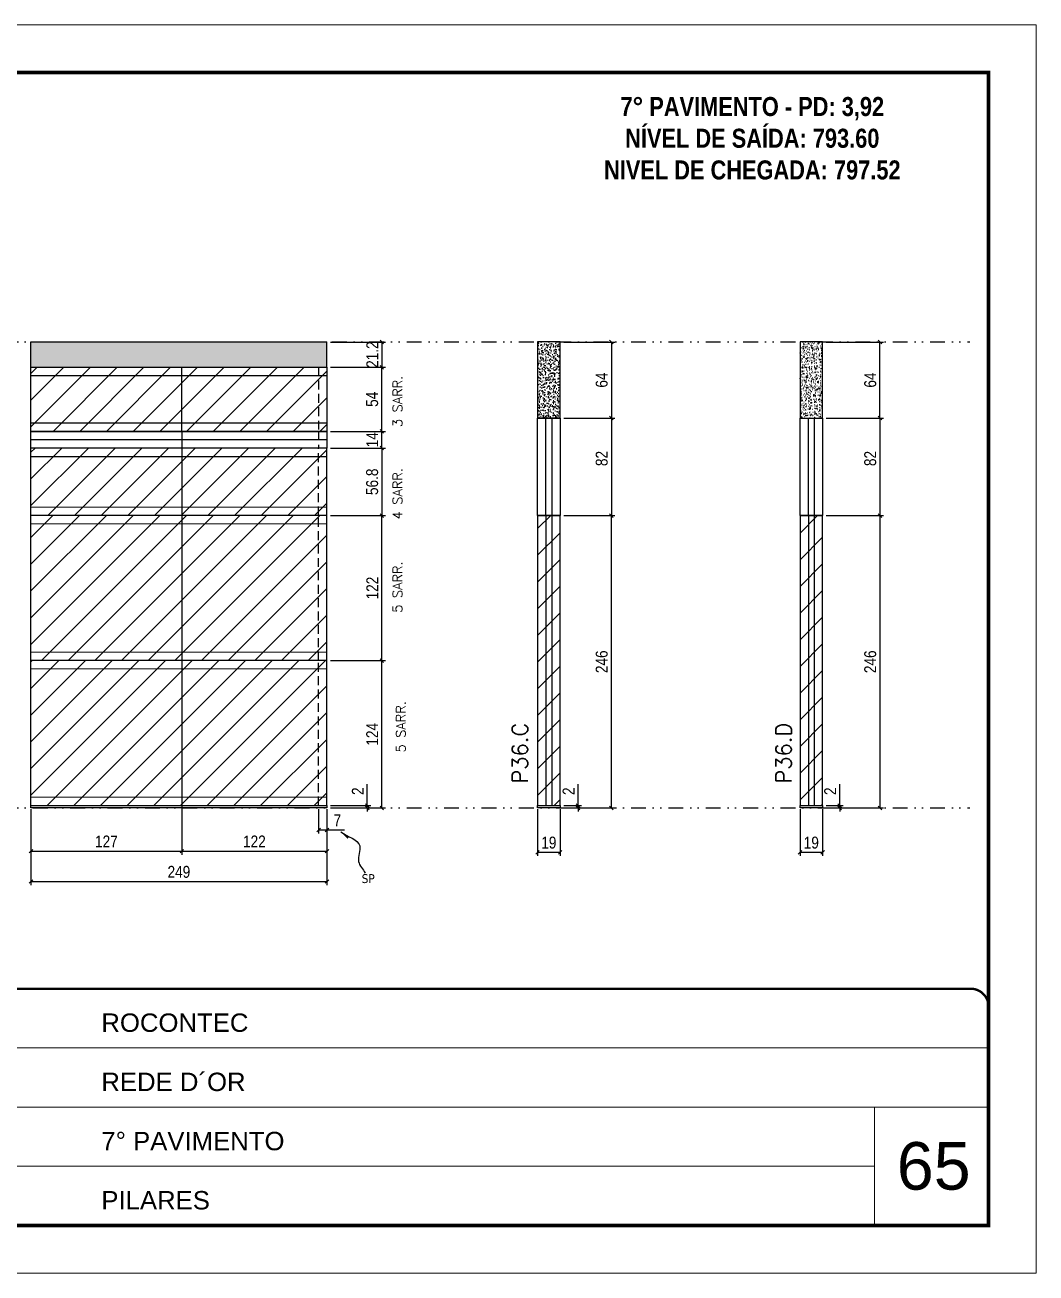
# Model space of a CAD drawing. Extents: x 28748 to 35002, y 14885 to 43501.
# Drawn here: x 29383 to 30233, y 24074 to 25124 of the extents above; entities that cross this region are included whole.
import ezdxf

# ---------------------------------------------------------------- set-up
doc = ezdxf.new("R2010")
doc.units = 0
for name, pattern in [('CONTINUO', [0]), ('DASHED', [0.75, 0.5, -0.25]), ('DIVIDE2', [0.625, 0.25, -0.125, 0, -0.125, 0, -0.125]), ('HIDDEN', [0.375, 0.25, -0.125])]:
    doc.linetypes.add(name, pattern=pattern)
for name, color, linetype, lineweight in [('CARIMBO', 255, 'Continuous', 9), ('Folhas', 255, 'Continuous', 9), ('Hachura', 251, 'Continuous', 9), ('Sarr 2.2x7', 40, 'Continuous', 9), ('SARRAFO DE PRESSAO', 251, 'DASHED', 9), ('Texto Seção', 7, 'Continuous', 15)]:
    doc.layers.add(name, color=color, linetype=linetype, lineweight=lineweight)
for name, color, linetype in [('COTA', 241, 'Continuous'), ('NOMENCLATURA', 7, 'Continuous'), ('Nível', 160, 'Continuous'), ('Painéis', 200, 'Continuous'), ('SARR_2.2x7', 40, 'Continuous'), ('Sarrafo de Pressão', 42, 'HIDDEN'), ('texto', 7, 'Continuous')]:
    doc.layers.add(name, color=color, linetype=linetype)
doc.styles.add('ARIAL', font='arial.ttf')
doc.styles.add('COTA TECNICA', font='techl___.ttf', dxfattribs={"height": 10})
doc.styles.add('COTA TECNICA-50', font='techl___.ttf', dxfattribs={"height": 10})
doc.styles.add('REGUA-120', font='ROMANS.shx', dxfattribs={"height": 15})
doc.styles.add('ROMANC', font='techb___.ttf', dxfattribs={"height": 2.5})
doc.styles.add('ROMANS', font='romans.shx')
doc.styles.get("Standard").update_dxf_attribs({"font": 'arial.ttf'})
doc.dimstyles.new('COTA PAINEL-50', dxfattribs={"dimtxt": 10, "dimasz": 3, "dimexe": 3, "dimexo": 3, "dimgap": 3, "dimtad": 1, "dimdec": 1, "dimzin": 12, "dimdsep": 46, "dimtxsty": 'COTA TECNICA-50', "dimblk1": 'OBLIQUE', "dimblk2": 'OBLIQUE', "dimsah": 1, "dimcen": 0.9, "dimclrd": 4, "dimclre": 4, "dimclrt": 240, "dimadec": 1, "dimazin": 3, "dimtfac": 1, "dimtdec": 1, "dimtmove": 0, "dimatfit": 3, "dimfxl": 1, "dimtolj": 1, "dimtzin": 12, "dimarcsym": 0})
doc.dimstyles.new('PAINEL', dxfattribs={"dimtxt": 10, "dimasz": 3, "dimexe": 3, "dimexo": 3, "dimgap": 3, "dimtad": 1, "dimdec": 1, "dimzin": 12, "dimdsep": 46, "dimtxsty": 'COTA TECNICA', "dimblk1": 'OBLIQUE', "dimblk2": 'OBLIQUE', "dimsah": 1, "dimcen": 0.9, "dimclrd": 4, "dimclre": 4, "dimclrt": 240, "dimadec": 1, "dimazin": 3, "dimtfac": 1, "dimtdec": 1, "dimtmove": 0, "dimatfit": 3, "dimfxl": 1, "dimtolj": 1, "dimtzin": 12, "dimarcsym": 0})
doc.dimstyles.get("Standard").update_dxf_attribs({"dimtxt": 0.18, "dimasz": 0.18, "dimexe": 0.18, "dimexo": 0.0625, "dimgap": 0.09, "dimtad": 0, "dimtih": 1, "dimtoh": 1, "dimdec": 4, "dimzin": 0, "dimdsep": 46, "dimtxsty": 'Standard', "dimcen": 0.09, "dimadec": 0, "dimazin": 0, "dimtfac": 1, "dimtdec": 4, "dimtofl": 0, "dimtmove": 0, "dimatfit": 3, "dimfxl": 1, "dimtolj": 1, "dimtzin": 0, "dimarcsym": 0})
pattern_1 = [(45, (22629.309, 32122.585), (-11.22532, 11.22532), [])]
pattern_2 = [(45, (22629.309, 32104.585), (-11.22532, 11.22532), [])]
pattern_3 = [(45, (-105043.37, -3225.212), (-11.2253202, 11.2253202), [])]

# ---------------------------------------------------------------- blocks, each defined once
blk = doc.blocks.new('9999999999')
at = {"color": 30, "linetype": 'CONTINUO'}
for p, q in [((98564.6, 34379.6), (99584, 34379.6)), ((98564.6, 34329.8), (99488, 34329.8)), ((99584, 34329.8), (99488, 34329.8)), ((99488, 34329.8), (99488, 34230.2)), ((98564.6, 34280), (99488, 34280))]:
    blk.add_line(p, q, dxfattribs=at)
at = {"color": 30, "linetype": 'CONTINUO', "const_width": 2}
blk.add_lwpolyline([(99584, 34230.2), (99584, 34414.4, 0.414214), (99569, 34429.4), (98229, 34429.4, 0.414214), (98214, 34414.4), (98214, 34245.2, 0.414214), (98229, 34230.2), (99584, 34230.2)], format="xyb", dxfattribs=at)
at = {"layer": 'Folhas'}
blk.add_lwpolyline([(98139, 34190.2), (99624, 34190.2), (99624, 35240.2), (98139, 35240.2)], close=True, dxfattribs=at)
at = {"layer": 'Folhas', "color": 30, "const_width": 3}
blk.add_lwpolyline([(98214, 34230.2), (99584, 34230.2), (99584, 35200.2), (98214, 35200.2)], close=True, dxfattribs=at)
at = {"color": 7, "linetype": 'Continuous', "ltscale": 5, "style": 'ARIAL'}
for s, height, p in [('ROCONTEC', 15.48, (98837.7, 34393.1)), ('REDE D´OR', 15.48, (98837.7, 34343.3)), ('7° PAVIMENTO', 15.483, (98837.7, 34293.5)), ('PILARES', 15.48, (98837.7, 34243.7))]:
    blk.add_text(s, height=height, dxfattribs=at).set_placement(p)
blk = doc.blocks.new('_Oblique')
at = {"color": 0, "linetype": 'ByBlock', "lineweight": -2}
blk.add_line((-0.5, -0.5), (0.5, 0.5), dxfattribs=at)
blk = doc.blocks.new('*D1234')
at = {"layer": 'COTA', "color": 4, "lineweight": -2, "transparency": 16777216}
for p, q in [((29387.8, 24463.8), (29387.8, 24399.9)), ((29636.8, 24463.8), (29636.8, 24399.9)), ((29387.8, 24402.9), (29636.8, 24402.9))]:
    blk.add_line(p, q, dxfattribs=at)
at = {"layer": 'Defpoints', "color": 0, "transparency": 16777216}
for p in [(29387.8, 24466.8), (29636.8, 24466.8), (29636.8, 24402.9)]:
    blk.add_point(p, dxfattribs=at)
at = {"layer": 'COTA', "color": 4, "lineweight": -2, "transparency": 16777216, "xscale": 3, "yscale": 3, "zscale": 3, "rotation": 180}
blk.add_blockref('_Oblique', (29387.8, 24402.9), dxfattribs=at)
at = {"layer": 'COTA', "color": 4, "lineweight": -2, "transparency": 16777216, "xscale": 3, "yscale": 3, "zscale": 3}
blk.add_blockref('_Oblique', (29636.8, 24402.9), dxfattribs=at)
at = {"layer": 'COTA', "color": 240, "transparency": 16777216, "insert": (29512.3, 24411), "char_height": 10, "attachment_point": 5, "style": 'COTA TECNICA'}
blk.add_mtext('\\A1;249', dxfattribs=at)
blk = doc.blocks.new('*D1235')
at = {"layer": 'COTA', "color": 4, "lineweight": -2, "transparency": 16777216}
for p, q in [((29629.8, 24463.8), (29629.8, 24443.3)), ((29636.8, 24461.8), (29636.8, 24443.3)), ((29629.8, 24446.3), (29636.8, 24446.3)), ((29636.8, 24446.3), (29651.5, 24446.3))]:
    blk.add_line(p, q, dxfattribs=at)
at = {"layer": 'Defpoints', "color": 0, "transparency": 16777216}
for p in [(29629.8, 24466.8), (29636.8, 24464.8), (29636.8, 24446.3)]:
    blk.add_point(p, dxfattribs=at)
at = {"layer": 'COTA', "color": 4, "lineweight": -2, "transparency": 16777216, "xscale": 3, "yscale": 3, "zscale": 3, "rotation": 180}
blk.add_blockref('_Oblique', (29629.8, 24446.3), dxfattribs=at)
at = {"layer": 'COTA', "color": 4, "lineweight": -2, "transparency": 16777216, "xscale": 3, "yscale": 3, "zscale": 3}
blk.add_blockref('_Oblique', (29636.8, 24446.3), dxfattribs=at)
at = {"layer": 'COTA', "color": 240, "transparency": 16777216, "insert": (29645.6, 24454.4), "char_height": 10, "attachment_point": 5, "style": 'COTA TECNICA-50'}
blk.add_mtext('\\A1;7', dxfattribs=at)
blk = doc.blocks.new('*D1236')
at = {"layer": 'COTA', "color": 4, "lineweight": -2, "transparency": 16777216}
for p, q in [((29639.8, 24588.8), (29686, 24588.8)), ((29683, 24464.8), (29683, 24588.8)), ((29639.8, 24464.8), (29686, 24464.8))]:
    blk.add_line(p, q, dxfattribs=at)
at = {"layer": 'Defpoints', "color": 0, "transparency": 16777216}
for p in [(29636.8, 24588.8), (29683, 24588.8), (29636.8, 24464.8)]:
    blk.add_point(p, dxfattribs=at)
at = {"layer": 'COTA', "color": 4, "lineweight": -2, "transparency": 16777216, "xscale": 3, "yscale": 3, "zscale": 3}
for p, rotation in [((29683, 24588.8), 90), ((29683, 24464.8), 270)]:
    blk.add_blockref('_Oblique', p, dxfattribs=dict(at, rotation=rotation))
at = {"layer": 'COTA', "color": 240, "transparency": 16777216, "insert": (29674.9, 24526.8), "char_height": 10, "attachment_point": 5, "rotation": 90, "style": 'COTA TECNICA-50'}
blk.add_mtext('\\A1;124', dxfattribs=at)
blk = doc.blocks.new('*D1272')
at = {"layer": 'COTA', "color": 4, "lineweight": -2, "transparency": 16777216}
for p, q in [((29670.8, 24466.8), (29670.8, 24484.9)), ((29639.8, 24466.8), (29673.8, 24466.8)), ((29670.8, 24464.8), (29670.8, 24466.8)), ((29639.8, 24464.8), (29673.8, 24464.8)), ((29670.8, 24464.8), (29670.8, 24461.8))]:
    blk.add_line(p, q, dxfattribs=at)
at = {"layer": 'Defpoints', "color": 0, "transparency": 16777216}
for p in [(29636.8, 24466.8), (29636.8, 24464.8), (29670.8, 24464.8)]:
    blk.add_point(p, dxfattribs=at)
at = {"layer": 'COTA', "color": 4, "lineweight": -2, "transparency": 16777216, "xscale": 3, "yscale": 3, "zscale": 3}
for p, rotation in [((29670.8, 24466.8), 270), ((29670.8, 24464.8), 90)]:
    blk.add_blockref('_Oblique', p, dxfattribs=dict(at, rotation=rotation))
at = {"layer": 'COTA', "color": 240, "transparency": 16777216, "insert": (29662.8, 24478.9), "char_height": 10, "attachment_point": 5, "rotation": 90, "style": 'COTA TECNICA-50'}
blk.add_mtext('\\A1;2', dxfattribs=at)
blk = doc.blocks.new('*D1273')
at = {"layer": 'COTA', "color": 4, "linetype": 'ByBlock', "lineweight": -2, "transparency": 16777216}
for p, q in [((29639.8, 24767.6), (29686, 24767.6)), ((29683, 24767.6), (29683, 24710.8)), ((29639.8, 24710.8), (29686, 24710.8))]:
    blk.add_line(p, q, dxfattribs=at)
at = {"layer": 'Defpoints', "color": 0, "linetype": 'ByBlock', "transparency": 16777216}
for p in [(29636.8, 24767.6), (29636.8, 24710.8), (29683, 24710.8)]:
    blk.add_point(p, dxfattribs=at)
at = {"layer": 'COTA', "color": 4, "linetype": 'ByBlock', "lineweight": -2, "transparency": 16777216, "xscale": 3, "yscale": 3, "zscale": 3}
for p, rotation in [((29683, 24767.6), 90), ((29683, 24710.8), 270)]:
    blk.add_blockref('_Oblique', p, dxfattribs=dict(at, rotation=rotation))
at = {"layer": 'COTA', "color": 240, "linetype": 'ByBlock', "transparency": 16777216, "insert": (29674.9, 24739.2), "char_height": 10, "attachment_point": 5, "rotation": 90, "style": 'COTA TECNICA'}
blk.add_mtext('\\A1;56.8', dxfattribs=at)
blk = doc.blocks.new('*D1274')
at = {"layer": 'COTA', "color": 4, "linetype": 'ByBlock', "lineweight": -2, "transparency": 16777216}
for p, q in [((29639.8, 24710.8), (29686, 24710.8)), ((29683, 24588.8), (29683, 24710.8)), ((29639.8, 24588.8), (29686, 24588.8))]:
    blk.add_line(p, q, dxfattribs=at)
at = {"layer": 'Defpoints', "color": 0, "linetype": 'ByBlock', "transparency": 16777216}
for p in [(29636.8, 24710.8), (29683, 24710.8), (29636.8, 24588.8)]:
    blk.add_point(p, dxfattribs=at)
at = {"layer": 'COTA', "color": 4, "linetype": 'ByBlock', "lineweight": -2, "transparency": 16777216, "xscale": 3, "yscale": 3, "zscale": 3}
for p, rotation in [((29683, 24710.8), 90), ((29683, 24588.8), 270)]:
    blk.add_blockref('_Oblique', p, dxfattribs=dict(at, rotation=rotation))
at = {"layer": 'COTA', "color": 240, "linetype": 'ByBlock', "transparency": 16777216, "insert": (29675, 24649.8), "char_height": 10, "attachment_point": 5, "rotation": 90, "style": 'COTA TECNICA'}
blk.add_mtext('\\A1;122', dxfattribs=at)
blk = doc.blocks.new('*D2029')
at = {"layer": 'COTA', "color": 4, "linetype": 'ByBlock', "lineweight": -2, "transparency": 16777216}
for p, q in [((29514.8, 24707.8), (29514.8, 24425.5)), ((29387.8, 24463.8), (29387.8, 24425.5)), ((29387.8, 24428.5), (29514.8, 24428.5))]:
    blk.add_line(p, q, dxfattribs=at)
at = {"layer": 'Defpoints', "color": 0, "linetype": 'ByBlock', "transparency": 16777216}
for p in [(29514.8, 24710.8), (29387.8, 24466.8), (29514.8, 24428.5)]:
    blk.add_point(p, dxfattribs=at)
at = {"layer": 'COTA', "color": 4, "linetype": 'ByBlock', "lineweight": -2, "transparency": 16777216, "xscale": 3, "yscale": 3, "zscale": 3, "rotation": 180}
blk.add_blockref('_Oblique', (29387.8, 24428.5), dxfattribs=at)
at = {"layer": 'COTA', "color": 4, "linetype": 'ByBlock', "lineweight": -2, "transparency": 16777216, "xscale": 3, "yscale": 3, "zscale": 3}
blk.add_blockref('_Oblique', (29514.8, 24428.5), dxfattribs=at)
at = {"layer": 'COTA', "color": 240, "linetype": 'ByBlock', "transparency": 16777216, "insert": (29451.3, 24436.6), "char_height": 10, "attachment_point": 5, "style": 'COTA TECNICA'}
blk.add_mtext('\\A1;127', dxfattribs=at)
blk = doc.blocks.new('*D2030')
at = {"layer": 'COTA', "color": 4, "linetype": 'ByBlock', "lineweight": -2, "transparency": 16777216}
for p, q in [((29514.8, 24707.8), (29514.8, 24425.5)), ((29636.8, 24461.8), (29636.8, 24425.5)), ((29514.8, 24428.5), (29636.8, 24428.5))]:
    blk.add_line(p, q, dxfattribs=at)
at = {"layer": 'Defpoints', "color": 0, "linetype": 'ByBlock', "transparency": 16777216}
for p in [(29514.8, 24710.8), (29636.8, 24464.8), (29636.8, 24428.5)]:
    blk.add_point(p, dxfattribs=at)
at = {"layer": 'COTA', "color": 4, "linetype": 'ByBlock', "lineweight": -2, "transparency": 16777216, "xscale": 3, "yscale": 3, "zscale": 3, "rotation": 180}
blk.add_blockref('_Oblique', (29514.8, 24428.5), dxfattribs=at)
at = {"layer": 'COTA', "color": 4, "linetype": 'ByBlock', "lineweight": -2, "transparency": 16777216, "xscale": 3, "yscale": 3, "zscale": 3}
blk.add_blockref('_Oblique', (29636.8, 24428.5), dxfattribs=at)
at = {"layer": 'COTA', "color": 240, "linetype": 'ByBlock', "transparency": 16777216, "insert": (29575.8, 24436.6), "char_height": 10, "attachment_point": 5, "style": 'COTA TECNICA'}
blk.add_mtext('\\A1;122', dxfattribs=at)
blk = doc.blocks.new('*D1275')
at = {"layer": 'COTA', "color": 4, "lineweight": -2, "transparency": 16777216}
for p, q in [((29814, 24463.8), (29814, 24424.5)), ((29833, 24463.8), (29833, 24424.5)), ((29814, 24427.5), (29833, 24427.5))]:
    blk.add_line(p, q, dxfattribs=at)
at = {"layer": 'Defpoints', "color": 0, "transparency": 16777216}
for p in [(29814, 24466.8), (29833, 24466.8), (29833, 24427.5)]:
    blk.add_point(p, dxfattribs=at)
at = {"layer": 'COTA', "color": 4, "lineweight": -2, "transparency": 16777216, "xscale": 3, "yscale": 3, "zscale": 3, "rotation": 180}
blk.add_blockref('_Oblique', (29814, 24427.5), dxfattribs=at)
at = {"layer": 'COTA', "color": 4, "lineweight": -2, "transparency": 16777216, "xscale": 3, "yscale": 3, "zscale": 3}
blk.add_blockref('_Oblique', (29833, 24427.5), dxfattribs=at)
at = {"layer": 'COTA', "color": 240, "transparency": 16777216, "insert": (29823.5, 24435.6), "char_height": 10, "attachment_point": 5, "style": 'COTA TECNICA'}
blk.add_mtext('\\A1;19', dxfattribs=at)
blk = doc.blocks.new('*D1276')
at = {"layer": 'COTA', "color": 4, "lineweight": -2, "transparency": 16777216}
for p, q in [((30034.8, 24463.8), (30034.8, 24424.5)), ((30053.8, 24463.8), (30053.8, 24424.5)), ((30034.8, 24427.5), (30053.8, 24427.5))]:
    blk.add_line(p, q, dxfattribs=at)
at = {"layer": 'Defpoints', "color": 0, "transparency": 16777216}
for p in [(30034.8, 24466.8), (30053.8, 24466.8), (30053.8, 24427.5)]:
    blk.add_point(p, dxfattribs=at)
at = {"layer": 'COTA', "color": 4, "lineweight": -2, "transparency": 16777216, "xscale": 3, "yscale": 3, "zscale": 3, "rotation": 180}
blk.add_blockref('_Oblique', (30034.8, 24427.5), dxfattribs=at)
at = {"layer": 'COTA', "color": 4, "lineweight": -2, "transparency": 16777216, "xscale": 3, "yscale": 3, "zscale": 3}
blk.add_blockref('_Oblique', (30053.8, 24427.5), dxfattribs=at)
at = {"layer": 'COTA', "color": 240, "transparency": 16777216, "insert": (30044.3, 24435.6), "char_height": 10, "attachment_point": 5, "style": 'COTA TECNICA'}
blk.add_mtext('\\A1;19', dxfattribs=at)
blk = doc.blocks.new('*D1277')
at = {"layer": 'COTA', "color": 4, "lineweight": -2, "transparency": 16777216}
for p, q in [((30056.8, 24710.8), (30105, 24710.8)), ((30102, 24710.8), (30102, 24464.8)), ((30056.8, 24464.8), (30105, 24464.8))]:
    blk.add_line(p, q, dxfattribs=at)
at = {"layer": 'Defpoints', "color": 0, "transparency": 16777216}
for p in [(30053.8, 24710.8), (30053.8, 24464.8), (30102, 24464.8)]:
    blk.add_point(p, dxfattribs=at)
at = {"layer": 'COTA', "color": 4, "lineweight": -2, "transparency": 16777216, "xscale": 3, "yscale": 3, "zscale": 3}
for p, rotation in [((30102, 24710.8), 90), ((30102, 24464.8), 270)]:
    blk.add_blockref('_Oblique', p, dxfattribs=dict(at, rotation=rotation))
at = {"layer": 'COTA', "color": 240, "transparency": 16777216, "insert": (30093.9, 24587.8), "char_height": 10, "attachment_point": 5, "rotation": 90, "style": 'COTA TECNICA'}
blk.add_mtext('\\A1;246', dxfattribs=at)
blk = doc.blocks.new('*D1278')
at = {"layer": 'COTA', "color": 4, "lineweight": -2, "transparency": 16777216}
for p, q in [((30056.8, 24856.8), (30105, 24856.8)), ((30102, 24792.8), (30102, 24856.8)), ((30056.8, 24792.8), (30105, 24792.8))]:
    blk.add_line(p, q, dxfattribs=at)
at = {"layer": 'Defpoints', "color": 0, "transparency": 16777216}
for p in [(30053.8, 24856.8), (30102, 24856.8), (30053.8, 24792.8)]:
    blk.add_point(p, dxfattribs=at)
at = {"layer": 'COTA', "color": 4, "lineweight": -2, "transparency": 16777216, "xscale": 3, "yscale": 3, "zscale": 3}
for p, rotation in [((30102, 24856.8), 90), ((30102, 24792.8), 270)]:
    blk.add_blockref('_Oblique', p, dxfattribs=dict(at, rotation=rotation))
at = {"layer": 'COTA', "color": 240, "transparency": 16777216, "insert": (30093.9, 24824.8), "char_height": 10, "attachment_point": 5, "rotation": 90, "style": 'COTA TECNICA'}
blk.add_mtext('\\A1;64', dxfattribs=at)
blk = doc.blocks.new('*D1279')
at = {"layer": 'COTA', "color": 4, "lineweight": -2, "transparency": 16777216}
for p, q in [((29836, 24710.8), (29879.1, 24710.8)), ((29876.1, 24464.8), (29876.1, 24710.8)), ((29836, 24464.8), (29879.1, 24464.8))]:
    blk.add_line(p, q, dxfattribs=at)
at = {"layer": 'Defpoints', "color": 0, "transparency": 16777216}
for p in [(29833, 24710.8), (29876.1, 24710.8), (29833, 24464.8)]:
    blk.add_point(p, dxfattribs=at)
at = {"layer": 'COTA', "color": 4, "lineweight": -2, "transparency": 16777216, "xscale": 3, "yscale": 3, "zscale": 3}
for p, rotation in [((29876.1, 24710.8), 90), ((29876.1, 24464.8), 270)]:
    blk.add_blockref('_Oblique', p, dxfattribs=dict(at, rotation=rotation))
at = {"layer": 'COTA', "color": 240, "transparency": 16777216, "insert": (29868, 24587.8), "char_height": 10, "attachment_point": 5, "rotation": 90, "style": 'COTA TECNICA'}
blk.add_mtext('\\A1;246', dxfattribs=at)
blk = doc.blocks.new('*D1280')
at = {"layer": 'COTA', "color": 4, "lineweight": -2, "transparency": 16777216}
for p, q in [((29848.1, 24466.8), (29848.1, 24484.9)), ((29836, 24466.8), (29851.1, 24466.8)), ((29848.1, 24464.8), (29848.1, 24466.8)), ((29836, 24464.8), (29851.1, 24464.8)), ((29848.1, 24464.8), (29848.1, 24461.8))]:
    blk.add_line(p, q, dxfattribs=at)
at = {"layer": 'Defpoints', "color": 0, "transparency": 16777216}
for p in [(29833, 24466.8), (29848.1, 24466.8), (29833, 24464.8)]:
    blk.add_point(p, dxfattribs=at)
at = {"layer": 'COTA', "color": 4, "lineweight": -2, "transparency": 16777216, "xscale": 3, "yscale": 3, "zscale": 3}
for p, rotation in [((29848.1, 24466.8), 270), ((29848.1, 24464.8), 90)]:
    blk.add_blockref('_Oblique', p, dxfattribs=dict(at, rotation=rotation))
at = {"layer": 'COTA', "color": 240, "transparency": 16777216, "insert": (29840.1, 24478.9), "char_height": 10, "attachment_point": 5, "rotation": 90, "style": 'COTA TECNICA-50'}
blk.add_mtext('\\A1;2', dxfattribs=at)
blk = doc.blocks.new('*D2031')
at = {"layer": 'COTA', "color": 4, "linetype": 'ByBlock', "lineweight": -2, "transparency": 16777216}
for p, q in [((29836, 24856.8), (29879.1, 24856.8)), ((29876.1, 24856.8), (29876.1, 24792.8)), ((29836, 24792.8), (29879.1, 24792.8))]:
    blk.add_line(p, q, dxfattribs=at)
at = {"layer": 'Defpoints', "color": 0, "linetype": 'ByBlock', "transparency": 16777216}
for p in [(29833, 24856.8), (29833, 24792.8), (29876.1, 24792.8)]:
    blk.add_point(p, dxfattribs=at)
at = {"layer": 'COTA', "color": 4, "linetype": 'ByBlock', "lineweight": -2, "transparency": 16777216, "xscale": 3, "yscale": 3, "zscale": 3}
for p, rotation in [((29876.1, 24856.8), 90), ((29876.1, 24792.8), 270)]:
    blk.add_blockref('_Oblique', p, dxfattribs=dict(at, rotation=rotation))
at = {"layer": 'COTA', "color": 240, "linetype": 'ByBlock', "transparency": 16777216, "insert": (29868, 24824.8), "char_height": 10, "attachment_point": 5, "rotation": 90, "style": 'COTA TECNICA'}
blk.add_mtext('\\A1;64', dxfattribs=at)
blk = doc.blocks.new('*D2032')
at = {"layer": 'COTA', "color": 4, "linetype": 'ByBlock', "lineweight": -2, "transparency": 16777216}
for p, q in [((30068.2, 24466.8), (30068.2, 24484.9)), ((30056.8, 24466.8), (30071.2, 24466.8)), ((30068.2, 24464.8), (30068.2, 24466.8)), ((30056.8, 24464.8), (30071.2, 24464.8)), ((30068.2, 24464.8), (30068.2, 24461.8))]:
    blk.add_line(p, q, dxfattribs=at)
at = {"layer": 'Defpoints', "color": 0, "linetype": 'ByBlock', "transparency": 16777216}
for p in [(30053.8, 24466.8), (30068.2, 24466.8), (30053.8, 24464.8)]:
    blk.add_point(p, dxfattribs=at)
at = {"layer": 'COTA', "color": 4, "linetype": 'ByBlock', "lineweight": -2, "transparency": 16777216, "xscale": 3, "yscale": 3, "zscale": 3}
for p, rotation in [((30068.2, 24466.8), 270), ((30068.2, 24464.8), 90)]:
    blk.add_blockref('_Oblique', p, dxfattribs=dict(at, rotation=rotation))
at = {"layer": 'COTA', "color": 240, "linetype": 'ByBlock', "transparency": 16777216, "insert": (30060.2, 24478.9), "char_height": 10, "attachment_point": 5, "rotation": 90, "style": 'COTA TECNICA'}
blk.add_mtext('\\A1;2', dxfattribs=at)
blk = doc.blocks.new('*D1980')
at = {"layer": 'COTA', "color": 4, "linetype": 'ByBlock', "lineweight": -2, "transparency": 16777216}
for p, q in [((29639.8, 24856.8), (29686, 24856.8)), ((29683, 24856.8), (29683, 24835.6)), ((29639.8, 24835.6), (29686, 24835.6))]:
    blk.add_line(p, q, dxfattribs=at)
at = {"layer": 'Defpoints', "color": 0, "linetype": 'ByBlock', "transparency": 16777216}
for p in [(29636.8, 24856.8), (29636.8, 24835.6), (29683, 24835.6)]:
    blk.add_point(p, dxfattribs=at)
at = {"layer": 'COTA', "color": 4, "linetype": 'ByBlock', "lineweight": -2, "transparency": 16777216, "xscale": 3, "yscale": 3, "zscale": 3}
for p, rotation in [((29683, 24856.8), 90), ((29683, 24835.6), 270)]:
    blk.add_blockref('_Oblique', p, dxfattribs=dict(at, rotation=rotation))
at = {"layer": 'COTA', "color": 240, "linetype": 'ByBlock', "transparency": 16777216, "insert": (29675, 24846.2), "char_height": 10, "attachment_point": 5, "rotation": 90, "style": 'COTA TECNICA'}
blk.add_mtext('\\A1;21.2', dxfattribs=at)
blk = doc.blocks.new('*D1224')
at = {"layer": 'COTA', "color": 4, "lineweight": -2, "transparency": 16777216}
for p, q in [((29836, 24792.8), (29879.1, 24792.8)), ((29876.1, 24792.8), (29876.1, 24710.8)), ((29836, 24710.8), (29879.1, 24710.8))]:
    blk.add_line(p, q, dxfattribs=at)
at = {"layer": 'Defpoints', "color": 0, "transparency": 16777216}
for p in [(29833, 24792.8), (29833, 24710.8), (29876.1, 24710.8)]:
    blk.add_point(p, dxfattribs=at)
at = {"layer": 'COTA', "color": 4, "lineweight": -2, "transparency": 16777216, "xscale": 3, "yscale": 3, "zscale": 3}
for p, rotation in [((29876.1, 24792.8), 90), ((29876.1, 24710.8), 270)]:
    blk.add_blockref('_Oblique', p, dxfattribs=dict(at, rotation=rotation))
at = {"layer": 'COTA', "color": 240, "transparency": 16777216, "insert": (29868, 24758.8), "char_height": 10, "attachment_point": 5, "rotation": 90, "style": 'COTA TECNICA'}
blk.add_mtext('\\A1;82', dxfattribs=at)
blk = doc.blocks.new('*D1984')
at = {"layer": 'COTA', "color": 4, "lineweight": -2, "transparency": 16777216}
for p, q in [((30056.8, 24792.8), (30105, 24792.8)), ((30102, 24792.8), (30102, 24710.8)), ((30056.8, 24710.8), (30105, 24710.8))]:
    blk.add_line(p, q, dxfattribs=at)
at = {"layer": 'Defpoints', "color": 0, "transparency": 16777216}
for p in [(30053.8, 24792.8), (30053.8, 24710.8), (30102, 24710.8)]:
    blk.add_point(p, dxfattribs=at)
at = {"layer": 'COTA', "color": 4, "lineweight": -2, "transparency": 16777216, "xscale": 3, "yscale": 3, "zscale": 3}
for p, rotation in [((30102, 24792.8), 90), ((30102, 24710.8), 270)]:
    blk.add_blockref('_Oblique', p, dxfattribs=dict(at, rotation=rotation))
at = {"layer": 'COTA', "color": 240, "transparency": 16777216, "insert": (30093.9, 24758.8), "char_height": 10, "attachment_point": 5, "rotation": 90, "style": 'COTA TECNICA'}
blk.add_mtext('\\A1;82', dxfattribs=at)
blk = doc.blocks.new('*D2401')
at = {"layer": 'COTA', "color": 4, "lineweight": -2, "transparency": 16777216}
for p, q in [((29639.8, 24835.6), (29686, 24835.6)), ((29683, 24781.6), (29683, 24835.6)), ((29639.8, 24781.6), (29686, 24781.6))]:
    blk.add_line(p, q, dxfattribs=at)
at = {"layer": 'Defpoints', "color": 0, "transparency": 16777216}
for p in [(29636.8, 24835.6), (29683, 24835.6), (29636.8, 24781.6)]:
    blk.add_point(p, dxfattribs=at)
at = {"layer": 'COTA', "color": 4, "lineweight": -2, "transparency": 16777216, "xscale": 3, "yscale": 3, "zscale": 3}
for p, rotation in [((29683, 24835.6), 90), ((29683, 24781.6), 270)]:
    blk.add_blockref('_Oblique', p, dxfattribs=dict(at, rotation=rotation))
at = {"layer": 'COTA', "color": 240, "transparency": 16777216, "insert": (29674.9, 24808.6), "char_height": 10, "attachment_point": 5, "rotation": 90, "style": 'COTA TECNICA'}
blk.add_mtext('\\A1;54', dxfattribs=at)
blk = doc.blocks.new('*D2597')
at = {"layer": 'COTA', "color": 4, "lineweight": -2, "transparency": 16777216}
for p, q in [((29639.8, 24781.6), (29686, 24781.6)), ((29683, 24767.6), (29683, 24781.6)), ((29639.8, 24767.6), (29686, 24767.6))]:
    blk.add_line(p, q, dxfattribs=at)
at = {"layer": 'Defpoints', "color": 0, "transparency": 16777216}
for p in [(29636.8, 24781.6), (29683, 24781.6), (29636.8, 24767.6)]:
    blk.add_point(p, dxfattribs=at)
at = {"layer": 'COTA', "color": 4, "lineweight": -2, "transparency": 16777216, "xscale": 3, "yscale": 3, "zscale": 3}
for p, rotation in [((29683, 24781.6), 90), ((29683, 24767.6), 270)]:
    blk.add_blockref('_Oblique', p, dxfattribs=dict(at, rotation=rotation))
at = {"layer": 'COTA', "color": 240, "transparency": 16777216, "insert": (29674.9, 24774.6), "char_height": 10, "attachment_point": 5, "rotation": 90, "style": 'COTA TECNICA'}
blk.add_mtext('\\A1;14', dxfattribs=at)

msp = doc.modelspace()

# ---------------------------------------------------------------- hatches: boundary and pattern name
at = {"layer": 'COTA', "linetype": 'ByBlock'}
h = msp.add_hatch(dxfattribs=at)
h.set_pattern_fill('AR-CONC', color=256, scale=0.03)
h.set_pattern_definition([(50, (22615.8086, 35600.31), (5.46554, -0.4781726), [0.5715, -6.2865]), (355, (22615.8086, 35600.31), (-1.0573026, 5.7317054), [0.4572, -5.0292175]), (100.451445, (22616.264, 35600.2703), (4.4082374, 5.2535326), [0.4857003, -5.3427073]), (46.1842, (22615.8086, 35601.834), (8.1323712, -1.26127), [0.85725, -9.42975]), (96.63556, (22616.486, 35601.729), (7.122124, 7.4227837), [0.7285507, -8.014068]), (351.18415, (22615.809, 35601.834), (7.122124, 7.422784), [0.685799, -7.543792]), (21, (22616.5706, 35601.453), (4.5484317, -3.067956), [0.5715, -6.2865]), (326, (22616.5706, 35601.453), (1.8540609, 5.525639), [0.4572, -5.0292]), (71.451445, (22616.9496, 35601.1975), (6.4024926, 2.457683), [0.4857003, -5.3426981]), (37.5, (22615.8086, 35600.3102), (0.0926581, 2.53665117), [0, -4.96824, 0, -5.1054, 0, -5.04825]), (7.5, (22615.8086, 35600.3102), (2.0045899, 3.00541724), [0, -2.91084, 0, -4.85394, 0, -1.92405]), (327.5, (22614.1093, 35600.3102), (4.06771786, -0.17186232), [0, -1.905, 0, -5.9436, 0, -7.8867]), (317.5, (22613.3473, 35600.31), (4.4438754, 0.7627947), [0, -2.4765, 0, -3.94716, 0, -5.6007])])
h.paths.add_polyline_path([(29387.78, 24856.83), (29387.78, 24835.63), (29636.78, 24835.63), (29636.78, 24856.83)])
h = msp.add_hatch(dxfattribs=at)
h.set_pattern_fill('AR-CONC', color=256, scale=0.03)
h.set_pattern_definition([(50, (-101917.058, -3219.212), (5.46554007, -0.47817257), [0.5715, -6.2865]), (355, (-101917.058, -3219.212), (-1.05730264, 5.73170536), [0.4572, -5.02921753]), (100.4514447, (-101916.6025, -3219.2517), (4.40823741, 5.25353256), [0.48570026, -5.34270734]), (46.1842, (-101917.058, -3217.688), (8.13237123, -1.26126984), [0.85725, -9.42975]), (96.6355576, (-101916.38, -3217.793), (7.122124, 7.42278374), [0.7285507, -8.01406824]), (351.184151, (-101917.058, -3217.688), (7.122124, 7.42278374), [0.685799, -7.54379196]), (21, (-101916.296, -3218.069), (4.54843174, -3.06795595), [0.5715, -6.2865]), (326, (-101916.296, -3218.069), (1.85406085, 5.52563898), [0.4572, -5.0292]), (71.451445, (-101915.917, -3218.3245), (6.40249258, 2.45768307), [0.48570026, -5.34269813]), (37.5, (-101917.058, -3219.2119), (0.092658098, 2.536651166), [0, -4.96824, 0, -5.1054, 0, -5.04825]), (7.5, (-101917.058, -3219.212), (2.004589875, 3.005417245), [0, -2.91084, 0, -4.85394, 0, -1.92405]), (327.5, (-101918.7572, -3219.2119), (4.067717855, -0.17186232), [0, -1.905, 0, -5.9436, 0, -7.8867]), (317.5, (-101919.5192, -3219.212), (4.44387544, 0.76279473), [0, -2.4765, 0, -3.94716, 0, -5.6007])])
h.paths.add_polyline_path([(29814.04, 24792.83), (29833.04, 24792.83), (29833.04, 24856.83), (29814.04, 24856.83)])
h = msp.add_hatch(dxfattribs=at)
h.set_pattern_fill('AR-CONC', color=256, scale=0.03)
h.set_pattern_definition([(50, (-101879.443, -3210.212), (5.46554007, -0.47817257), [0.5715, -6.2865]), (355, (-101879.443, -3210.212), (-1.05730264, 5.73170536), [0.4572, -5.02921753]), (100.4514447, (-101878.9877, -3210.2517), (4.40823741, 5.25353256), [0.48570026, -5.34270734]), (46.1842, (-101879.443, -3208.688), (8.13237123, -1.26126984), [0.85725, -9.42975]), (96.6355576, (-101878.7654, -3208.793), (7.122124, 7.42278374), [0.7285507, -8.01406824]), (351.184151, (-101879.443, -3208.688), (7.122124, 7.42278374), [0.685799, -7.54379196]), (21, (-101878.681, -3209.069), (4.54843174, -3.06795595), [0.5715, -6.2865]), (326, (-101878.681, -3209.069), (1.85406085, 5.52563898), [0.4572, -5.0292]), (71.451445, (-101878.302, -3209.3245), (6.40249258, 2.45768307), [0.48570026, -5.34269813]), (37.5, (-101879.4431, -3210.2119), (0.092658098, 2.536651166), [0, -4.96824, 0, -5.1054, 0, -5.04825]), (7.5, (-101879.443, -3210.212), (2.004589875, 3.005417245), [0, -2.91084, 0, -4.85394, 0, -1.92405]), (327.5, (-101881.1424, -3210.2119), (4.067717855, -0.17186232), [0, -1.905, 0, -5.9436, 0, -7.8867]), (317.5, (-101881.9044, -3210.212), (4.44387544, 0.76279473), [0, -2.4765, 0, -3.94716, 0, -5.6007])])
h.paths.add_polyline_path([(30034.83, 24792.83), (30053.83, 24792.83), (30053.83, 24856.83), (30034.83, 24856.83)])
at = {"layer": 'Hachura'}
h = msp.add_hatch(dxfattribs=at)
h.set_pattern_fill('ANSI31', color=256, scale=5)
h.paths.add_polyline_path([(29514.78, 24835.63), (29387.78, 24835.63), (29387.78, 24781.63), (29514.78, 24781.63)])
h = msp.add_hatch(dxfattribs=at)
h.set_pattern_fill('ANSI31', color=256, scale=5)
h.paths.add_polyline_path([(29636.78, 24835.63), (29514.78, 24835.63), (29514.78, 24781.63), (29636.78, 24781.63)])
at = {"layer": 'Hachura', "linetype": 'ByBlock'}
h = msp.add_hatch(dxfattribs=at)
h.set_pattern_fill('ANSI31', color=256, scale=5)
h.set_pattern_definition(pattern_2)
h.paths.add_polyline_path([(29514.78, 24710.83), (29514.78, 24767.63), (29387.78, 24767.63), (29387.78, 24710.83)])
h = msp.add_hatch(dxfattribs=at)
h.set_pattern_fill('ANSI31', color=256, scale=5)
h.set_pattern_definition(pattern_2)
h.paths.add_polyline_path([(29636.78, 24710.83), (29636.78, 24767.63), (29514.78, 24767.63), (29514.78, 24710.83)])
h = msp.add_hatch(dxfattribs=at)
h.set_pattern_fill('ANSI31', color=256, scale=5)
h.set_pattern_definition(pattern_1)
h.paths.add_polyline_path([(29514.78, 24710.83), (29387.78, 24710.83), (29387.78, 24588.83), (29514.78, 24588.83)])
h = msp.add_hatch(dxfattribs=at)
h.set_pattern_fill('ANSI31', color=256, scale=5)
h.set_pattern_definition(pattern_1)
h.paths.add_polyline_path([(29514.78, 24710.83), (29514.78, 24588.83), (29636.78, 24588.83), (29636.78, 24710.83)])
h = msp.add_hatch(dxfattribs=at)
h.set_pattern_fill('ANSI31', color=256, scale=5)
h.set_pattern_definition(pattern_3)
h.paths.add_polyline_path([(29833.04, 24710.83), (29814.04, 24710.83), (29814.04, 24466.83), (29833.04, 24466.83)])
h = msp.add_hatch(dxfattribs=at)
h.set_pattern_fill('ANSI31', color=256, scale=5)
h.set_pattern_definition(pattern_3)
h.paths.add_polyline_path([(30053.83, 24710.83), (30034.83, 24710.83), (30034.83, 24466.83), (30053.83, 24466.83)])
h = msp.add_hatch(dxfattribs=at)
h.set_pattern_fill('ANSI31', color=256, scale=5)
h.set_pattern_definition(pattern_3)
h.paths.add_polyline_path([(29514.78, 24588.83), (29387.78, 24588.83), (29387.78, 24466.83), (29514.78, 24466.83)])
h = msp.add_hatch(dxfattribs=at)
h.set_pattern_fill('ANSI31', color=256, scale=5)
h.set_pattern_definition(pattern_3)
h.paths.add_polyline_path([(29514.78, 24588.83), (29514.78, 24466.83), (29636.78, 24466.83), (29636.78, 24588.83)])

# ---------------------------------------------------------------- linework, layer by layer
at = {"layer": 'COTA', "linetype": 'ByBlock'}
for p, q in [((29387.78, 24856.83), (29636.78, 24856.83)), ((29387.78, 24835.63), (29387.78, 24856.83)), ((29636.78, 24835.63), (29636.78, 24856.83))]:
    msp.add_line(p, q, dxfattribs=at)
for points in [[(29814.04, 24792.83), (29833.04, 24792.83), (29833.04, 24856.83), (29814.04, 24856.83)], [(30034.83, 24792.83), (30053.83, 24792.83), (30053.83, 24856.83), (30034.83, 24856.83)]]:
    msp.add_lwpolyline(points, close=True, dxfattribs=at)
at = {"layer": 'Nível', "color": 4, "linetype": 'DIVIDE2', "ltscale": 50}
for p, q in [((28823.34, 24856.83), (30177.63, 24856.83)), ((28823.34, 24464.83), (30177.63, 24464.83))]:
    msp.add_line(p, q, dxfattribs=at)
at = {"layer": 'Painéis'}
for p, q in [((29387.78, 24835.63), (29636.78, 24835.63)), ((29387.78, 24781.63), (29387.78, 24835.63)), ((29514.78, 24781.63), (29514.78, 24835.63)), ((29636.78, 24835.63), (29636.78, 24781.63)), ((29814.04, 24792.83), (29833.04, 24792.83)), ((29814.04, 24710.83), (29814.04, 24792.83)), ((29814.04, 24792.83), (29833.04, 24792.83)), ((29833.04, 24792.83), (29814.04, 24792.83)), ((29833.04, 24792.83), (29833.04, 24710.83)), ((30034.83, 24792.83), (30053.83, 24792.83)), ((30034.83, 24710.83), (30034.83, 24792.83)), ((30034.83, 24792.83), (30053.83, 24792.83)), ((30053.83, 24792.83), (30053.83, 24710.83)), ((29387.78, 24781.63), (29636.78, 24781.63)), ((29636.78, 24781.63), (29387.78, 24781.63)), ((29514.78, 24781.63), (29514.78, 24767.63)), ((29387.78, 24710.83), (29387.78, 24767.63)), ((29514.78, 24767.63), (29514.78, 24710.83)), ((29636.78, 24710.83), (29636.78, 24767.63)), ((29387.78, 24740.83), (29387.78, 24740.83)), ((29636.78, 24746.83), (29636.78, 24746.83)), ((29636.78, 24710.83), (29387.78, 24710.83)), ((29387.78, 24466.83), (29387.78, 24710.83)), ((29636.78, 24710.83), (29387.78, 24710.83)), ((29514.78, 24710.83), (29514.78, 24466.83)), ((29636.78, 24466.83), (29636.78, 24710.83)), ((29833.04, 24710.83), (29814.04, 24710.83)), ((30053.83, 24710.83), (30034.83, 24710.83)), ((30034.83, 24710.83), (30034.83, 24466.83)), ((30034.83, 24710.83), (30053.83, 24710.83)), ((30053.83, 24710.83), (30034.83, 24710.83)), ((30053.83, 24466.83), (30053.83, 24710.83)), ((29636.78, 24588.83), (29387.78, 24588.83)), ((29387.78, 24466.83), (29636.78, 24466.83)), ((30034.83, 24466.83), (30053.83, 24466.83)), ((30034.83, 24466.83), (30053.83, 24466.83)), ((30034.83, 24464.83), (30034.83, 24466.83)), ((30053.83, 24466.83), (30053.83, 24464.83)), ((30053.83, 24464.83), (30034.83, 24464.83))]:
    msp.add_line(p, q, dxfattribs=at)
for points in [[(29387.78, 24781.63), (29636.78, 24781.63), (29636.78, 24767.63), (29387.78, 24767.63)], [(29814.04, 24466.83), (29833.04, 24466.83), (29833.04, 24710.83), (29814.04, 24710.83)], [(29814.04, 24710.83), (29833.04, 24710.83), (29833.04, 24710.83), (29814.04, 24710.83)], [(29387.78, 24466.83), (29636.78, 24466.83), (29636.78, 24464.83), (29387.78, 24464.83)], [(29814.04, 24466.83), (29833.04, 24466.83), (29833.04, 24464.83), (29814.04, 24464.83)]]:
    msp.add_lwpolyline(points, close=True, dxfattribs=at)
at = {"layer": 'Sarr 2.2x7'}
for p, q in [((29636.78, 24717.83), (29387.78, 24717.83)), ((29636.78, 24703.83), (29387.78, 24703.83)), ((29636.78, 24595.83), (29387.78, 24595.83)), ((29636.78, 24581.83), (29387.78, 24581.83)), ((29636.78, 24473.83), (29387.78, 24473.83)), ((29636.78, 24466.83), (29387.78, 24466.83))]:
    msp.add_line(p, q, dxfattribs=at)
at = {"layer": 'Sarr 2.2x7', "linetype": 'Continuous'}
for p, q in [((29387.78, 24588.83), (29387.78, 24595.83)), ((29387.78, 24466.83), (29387.78, 24473.83)), ((29636.78, 24466.83), (29636.78, 24473.83))]:
    msp.add_line(p, q, dxfattribs=at)
at = {"layer": 'SARR_2.2x7'}
for p, q in [((29387.78, 24828.63), (29636.78, 24828.63)), ((29821.04, 24710.83), (29821.04, 24792.83)), ((29826.04, 24792.83), (29826.04, 24710.83)), ((30041.83, 24710.83), (30041.83, 24792.83)), ((30046.83, 24792.83), (30046.83, 24710.83)), ((29636.78, 24788.63), (29387.78, 24788.63)), ((29636.78, 24774.63), (29387.78, 24774.63)), ((29387.78, 24760.63), (29636.78, 24760.63)), ((29821.04, 24710.83), (29821.04, 24466.83)), ((29826.04, 24710.83), (29826.04, 24466.83)), ((30041.83, 24710.83), (30041.83, 24466.83)), ((30046.83, 24710.83), (30046.83, 24466.83))]:
    msp.add_line(p, q, dxfattribs=at)
at = {"layer": 'Sarrafo de Pressão', "ltscale": 30}
for p, q in [((29629.78, 24835.63), (29629.78, 24781.63)), ((29629.78, 24781.63), (29629.78, 24767.63)), ((29629.78, 24710.83), (29629.78, 24767.63)), ((29629.78, 24588.83), (29629.78, 24710.83)), ((29629.78, 24466.83), (29629.78, 24588.83))]:
    msp.add_line(p, q, dxfattribs=at)

# ---------------------------------------------------------------- block references
at = {"layer": 'SARRAFO DE PRESSAO', "color": 6, "linetype": 'ByBlock'}
msp.add_blockref('9999999999', (-69390.64, -10116.66), dxfattribs=at)

# ---------------------------------------------------------------- texts
at = {"layer": 'CARIMBO', "style": 'ARIAL'}
msp.add_text('65', height=40, dxfattribs=at).set_placement((30116.2, 24143.69))
at = {"layer": 'NOMENCLATURA', "color": 2, "insert": (29994.67, 25089.6), "char_height": 16, "attachment_point": 2, "style": 'ROMANC'}
msp.add_mtext_dynamic_manual_height_columns('\\P7° PAVIMENTO - PD: 3,92\\PNÍVEL DE SAÍDA: 793.60\\PNIVEL DE CHEGADA: 797.52', width=300.2766, gutter_width=1, heights=[0], dxfattribs=at)
at = {"layer": 'texto', "color": 0, "insert": (29671.55, 24405.33), "char_height": 7.5, "attachment_point": 5}
msp.add_mtext('{\\fTahoma|b0|i0|c0|p34;\\C4;SP}', dxfattribs=at)
at = {"layer": 'Texto Seção', "linetype": 'Continuous', "style": 'ROMANS'}
for s, p in [('3 SARR.', (29700.22, 24785.24)), ('4 SARR.', (29700.22, 24707.57)), ('5 SARR.', (29700.22, 24629.05)), ('5 SARR.', (29702.93, 24511.45))]:
    msp.add_text(s, height=8, rotation=90, dxfattribs=at).set_placement(p)
at = {"layer": 'Texto Seção', "char_height": 13, "width": 285.3299, "attachment_point": 7, "rotation": 90, "style": 'REGUA-120'}
for s, insert in [('P36.C', (29805.71, 24485.29)), ('P36.D', (30027.5, 24485.29))]:
    msp.add_mtext(s, dxfattribs=dict(at, insert=insert))

# ---------------------------------------------------------------- dimensions: what is measured, and where the dimension line sits
at = {"layer": 'COTA', "linetype": 'ByBlock'}
for base, p1, p2, picture, middle in [((29683.02, 24835.63), (29636.78, 24856.83), (29636.78, 24835.63), '*D1980', (29683.02, 24846.23)), ((29683.02, 24710.83), (29636.78, 24767.63), (29636.78, 24710.83), '*D1273', (29683.02, 24739.23))]:
    dim = msp.add_linear_dim(base=base, p1=p1, p2=p2, angle=90, dimstyle='PAINEL', dxfattribs=at)
    dim.commit()
    dim.dimension.update_dxf_attribs({"geometry": picture, "text_midpoint": middle, "dimtype": 160})
for base, p1, p2, picture, middle in [((29876.13, 24792.83), (29833.04, 24856.83), (29833.04, 24792.83), '*D2031', (29868.03, 24824.83)), ((29683.02, 24710.83), (29636.78, 24588.83), (29636.78, 24710.83), '*D1274', (29674.96, 24649.83)), ((30068.25, 24466.83), (30053.83, 24464.83), (30053.83, 24466.83), '*D2032', (30060.25, 24478.88))]:
    dim = msp.add_linear_dim(base=base, p1=p1, p2=p2, angle=90, dimstyle='PAINEL', dxfattribs=at)
    dim.commit()
    dim.dimension.update_dxf_attribs({"geometry": picture, "text_midpoint": middle})
at = {"layer": 'COTA'}
for base, p1, p2, picture, middle in [((30101.96, 24856.83), (30053.83, 24792.83), (30053.83, 24856.83), '*D1278', (30093.86, 24824.83)), ((29876.13, 24710.83), (29833.04, 24464.83), (29833.04, 24710.83), '*D1279', (29868.03, 24587.83)), ((30101.96, 24464.83), (30053.83, 24710.83), (30053.83, 24464.83), '*D1277', (30093.86, 24587.83))]:
    dim = msp.add_linear_dim(base=base, p1=p1, p2=p2, angle=90, dimstyle='PAINEL', override={"dimarcsym": 2}, dxfattribs=at)
    dim.commit()
    dim.dimension.update_dxf_attribs({"geometry": picture, "text_midpoint": middle})
for base, p1, p2, dimstyle, picture, middle in [((29683.02, 24835.63), (29636.78, 24781.63), (29636.78, 24835.63), 'PAINEL', '*D2401', (29674.91, 24808.63)), ((29683.02, 24588.83), (29636.78, 24464.83), (29636.78, 24588.83), 'COTA PAINEL-50', '*D1236', (29674.94, 24526.83))]:
    dim = msp.add_linear_dim(base=base, p1=p1, p2=p2, angle=90, dimstyle=dimstyle, dxfattribs=at)
    dim.commit()
    dim.dimension.update_dxf_attribs({"geometry": picture, "text_midpoint": middle})
for base, p1, p2, dimstyle, picture, middle in [((29876.13, 24710.83), (29833.04, 24792.83), (29833.04, 24710.83), 'PAINEL', '*D1224', (29876.13, 24758.83)), ((30101.96, 24710.83), (30053.83, 24792.83), (30053.83, 24710.83), 'PAINEL', '*D1984', (30101.96, 24758.83)), ((29683.02, 24781.63), (29636.78, 24767.63), (29636.78, 24781.63), 'PAINEL', '*D2597', (29683.02, 24774.63)), ((29670.79, 24464.83), (29636.78, 24466.83), (29636.78, 24464.83), 'COTA PAINEL-50', '*D1272', (29670.79, 24478.88)), ((29848.13, 24466.83), (29833.04, 24464.83), (29833.04, 24466.83), 'COTA PAINEL-50', '*D1280', (29848.13, 24478.88))]:
    dim = msp.add_linear_dim(base=base, p1=p1, p2=p2, angle=90, dimstyle=dimstyle, dxfattribs=at)
    dim.commit()
    dim.dimension.update_dxf_attribs({"geometry": picture, "text_midpoint": middle, "dimtype": 160})
at = {"layer": 'COTA', "linetype": 'ByBlock'}
dim = msp.add_linear_dim(base=(29514.78, 24428.52), p1=(29387.78, 24466.83), p2=(29514.78, 24710.83), dimstyle='PAINEL', dxfattribs=at)
dim.commit()
dim.dimension.update_dxf_attribs({"geometry": '*D2029', "text_midpoint": (29451.28, 24436.59)})
dim = msp.add_linear_dim(base=(29636.78, 24428.52), p1=(29514.78, 24710.83), p2=(29636.78, 24464.83), dimstyle='PAINEL', override={"dimtmove": 1}, dxfattribs=at)
dim.commit()
dim.dimension.update_dxf_attribs({"geometry": '*D2030', "text_midpoint": (29575.78, 24436.57)})
at = {"layer": 'COTA'}
for base, p1, p2, picture, middle in [((29636.78, 24402.87), (29387.78, 24466.83), (29636.78, 24466.83), '*D1234', (29512.28, 24410.97)), ((29833.04, 24427.48), (29814.04, 24466.83), (29833.04, 24466.83), '*D1275', (29823.54, 24435.57)), ((30053.83, 24427.48), (30034.83, 24466.83), (30053.83, 24466.83), '*D1276', (30044.33, 24435.57))]:
    dim = msp.add_linear_dim(base=base, p1=p1, p2=p2, dimstyle='PAINEL', override={"dimarcsym": 2}, dxfattribs=at)
    dim.commit()
    dim.dimension.update_dxf_attribs({"geometry": picture, "text_midpoint": middle})
dim = msp.add_linear_dim(base=(29636.78, 24446.32), p1=(29629.78, 24466.83), p2=(29636.78, 24464.83), dimstyle='COTA PAINEL-50', dxfattribs=at)
dim.commit()
dim.dimension.update_dxf_attribs({"geometry": '*D1235', "text_midpoint": (29645.64, 24454.39)})

# ---------------------------------------------------------------- leaders
at = {"layer": 'COTA', "path_type": 1}
msp.add_leader([(29648.61, 24444.65), (29664.39, 24432.81), (29663.47, 24419.8), (29669.02, 24410.02)], dimstyle='Standard', override={"dimasz": 8}, dxfattribs=at)

doc.saveas('drawing.dxf')
